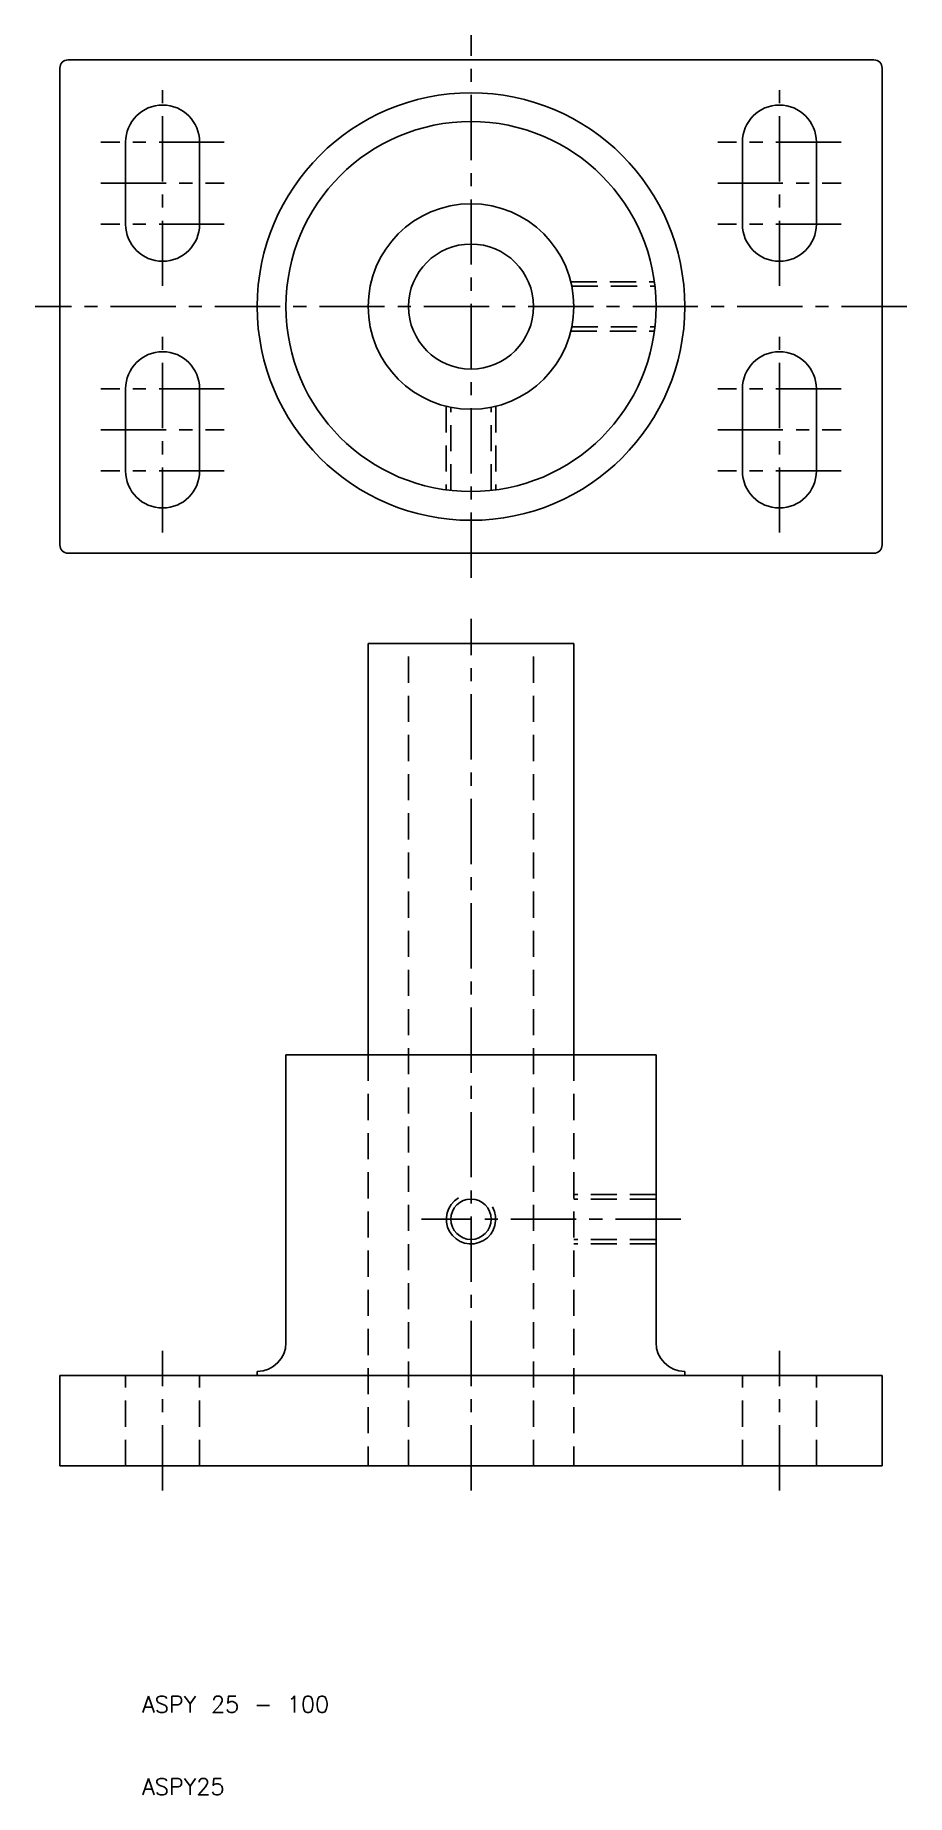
# Model space of a CAD drawing. Extents: x -3 to 103, y 10 to 224.
import ezdxf

# ---------------------------------------------------------------- set-up
doc = ezdxf.new("R2010")
doc.units = 0
doc.header["$LTSCALE"] = 0.25
doc.linetypes.add('CENTER', pattern=[50.8, 31.75, -6.35, 6.35, -6.35])
doc.linetypes.add('DASHED', pattern=[19.05, 12.7, -6.35])
doc.layers.get('0').update_dxf_attribs({"linetype": 'CONTINUOUS'})
doc.layers.add('CENTER', color=1, linetype='CENTER')
doc.styles.get("Standard").update_dxf_attribs({"font": 'txt.shx', "bigfont": 'extfont.shx'})

msp = doc.modelspace()

# ---------------------------------------------------------------- linework, layer by layer
for p, q in [((1, 221), (99, 221)), ((0, 162), (0, 220)), ((100, 162), (100, 220)), ((8, 211), (8, 201)), ((17, 211), (17, 201)), ((83, 211), (83, 201)), ((92, 211), (92, 201)), ((8, 181), (8, 171)), ((17, 181), (17, 171)), ((83, 181), (83, 171)), ((92, 181), (92, 171)), ((1, 161), (99, 161)), ((37.5, 100), (37.5, 150)), ((37.5, 150), (50, 150)), ((62.5, 150), (50, 150)), ((62.5, 100), (62.5, 150)), ((27.5, 65), (27.5, 100)), ((27.5, 100), (37.5, 100)), ((37.5, 100), (50, 100)), ((62.5, 100), (50, 100)), ((72.5, 100), (62.5, 100)), ((72.5, 65), (72.5, 100)), ((0, 50), (0, 61)), ((0, 61), (27.5, 61)), ((24, 61.5), (24, 61)), ((27.5, 61), (50, 61)), ((72.5, 61), (50, 61)), ((100, 61), (72.5, 61)), ((76, 61.5), (76, 61)), ((100, 50), (100, 61)), ((50, 50), (0, 50)), ((50, 50), (100, 50))]:
    msp.add_line(p, q)
at = {"color": 3, "linetype": 'DASHED'}
for p, q in [((62.134661, 194), (72.299103, 194)), ((62.255746, 193.459), (72.365226, 193.459)), ((62.255746, 188.541), (72.365226, 188.541)), ((62.134661, 188), (72.299103, 188)), ((47, 178.865339), (47, 168.700897)), ((47.541, 168.634774), (47.541, 178.744254)), ((52.459, 168.634774), (52.459, 178.744254)), ((53, 178.865339), (53, 168.700897)), ((42.4, 50), (42.4, 150)), ((57.6, 50), (57.6, 150)), ((37.5, 100), (37.5, 50)), ((62.5, 100), (62.5, 50)), ((72.5, 83), (62.5, 83)), ((72.5, 82.459), (62.5, 82.459)), ((72.5, 77.541), (62.5, 77.541)), ((72.5, 77), (62.5, 77)), ((8, 50), (8, 61)), ((17, 50), (17, 61)), ((83, 50), (83, 61)), ((92, 50), (92, 61))]:
    msp.add_line(p, q, dxfattribs=at)
for centre, radius in [((50, 191), 26), ((50, 191), 22.5), ((50, 191), 12.5), ((50, 191), 7.6), ((50, 80), 2.459)]:
    msp.add_circle(centre, radius)
for centre, radius, start, end in [((1, 220), 1, 90, 180), ((99, 220), 1, 0, 90), ((12.5, 211), 4.5, 0, 180), ((87.5, 211), 4.5, 0, 180), ((12.5, 201), 4.5, 180, 0), ((87.5, 201), 4.5, 180, 0), ((12.5, 181), 4.5, 0, 180), ((87.5, 181), 4.5, 0, 180), ((12.5, 171), 4.5, 180, 0), ((87.5, 171), 4.5, 180, 0), ((1, 162), 1, 180, 270), ((99, 162), 1, 270, 0), ((24, 65), 3.5, 270, 0), ((76, 65), 3.5, 180, 270)]:
    msp.add_arc(centre, radius, start, end)
at = {"color": 3}
msp.add_arc((50, 80), 3, 120, 30, dxfattribs=at)
at = {"layer": 'CENTER', "color": 1, "linetype": 'CENTER'}
for p, q in [((50, 158), (50, 224)), ((12.5, 193.5), (12.5, 218.5)), ((87.5, 193.5), (87.5, 218.5)), ((20, 211), (5, 211)), ((95, 211), (80, 211)), ((5, 206), (20, 206)), ((80, 206), (95, 206)), ((20, 201), (5, 201)), ((95, 201), (80, 201)), ((103, 191), (-3, 191)), ((12.5, 163.5), (12.5, 188.5)), ((87.5, 163.5), (87.5, 188.5)), ((20, 181), (5, 181)), ((95, 181), (80, 181)), ((5, 176), (20, 176)), ((80, 176), (95, 176)), ((20, 171), (5, 171)), ((95, 171), (80, 171)), ((50, 47), (50, 153)), ((44, 80), (50, 80)), ((75.5, 80), (50, 80)), ((12.5, 47), (12.5, 64)), ((87.5, 47), (87.5, 64))]:
    msp.add_line(p, q, dxfattribs=at)

# ---------------------------------------------------------------- texts
for s, p in [('ASPY 25 - 100', (10, 20)), ('ASPY25', (10, 10))]:
    msp.add_text(s, height=2).set_placement(p)

doc.saveas('drawing.dxf')
